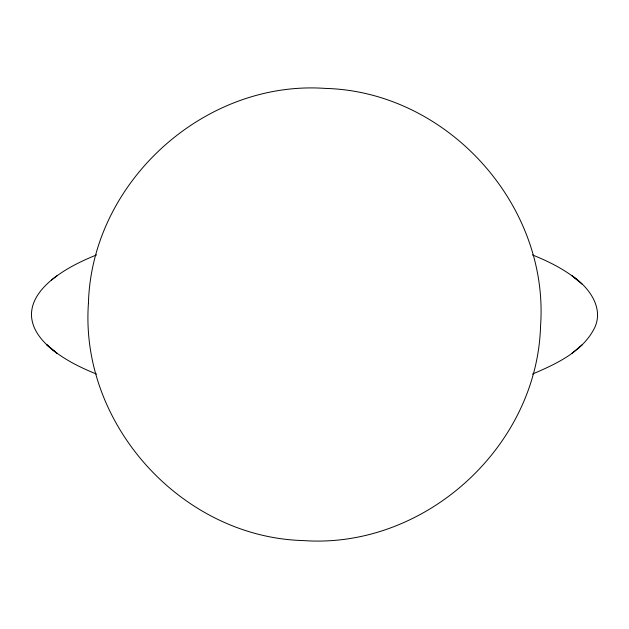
<?xml version="1.0" encoding="UTF-8"?>
<svg xmlns="http://www.w3.org/2000/svg" width="629" height="629" viewBox="0 0 629 629"><rect width="100%" height="100%" fill="white"/><g stroke="black" fill="none" stroke-linecap="round" stroke-linejoin="round"><path stroke-width="0.94" d="M532.449 374.074C556.256 363.924 583.044 351.697 594.932 327.159C603.856 307.046 588.28 286.651 572.154 275.887L582.415 284.434M582.501 344.511L572.076 353.191M51.326 280.172C64.763 269.165 80.504 261.373 96.552 254.926M56.925 275.809C44.368 284.992 31.678 297.926 31.45 314.5C31.678 331.027 44.305 343.961 56.846 353.113L46.585 344.566L51.326 348.828M532.449 254.926C548.464 261.357 564.166 269.133 577.595 280.102M96.552 374.074C80.536 367.643 64.834 359.867 51.405 348.898M88.422 303.39C79.781 424.528 181.993 537.308 303.39 540.578C424.528 549.219 537.308 447.007 540.578 325.61C549.219 204.472 447.007 91.692 325.61 88.422C204.472 79.781 91.692 181.993 88.422 303.39"/></g></svg>
